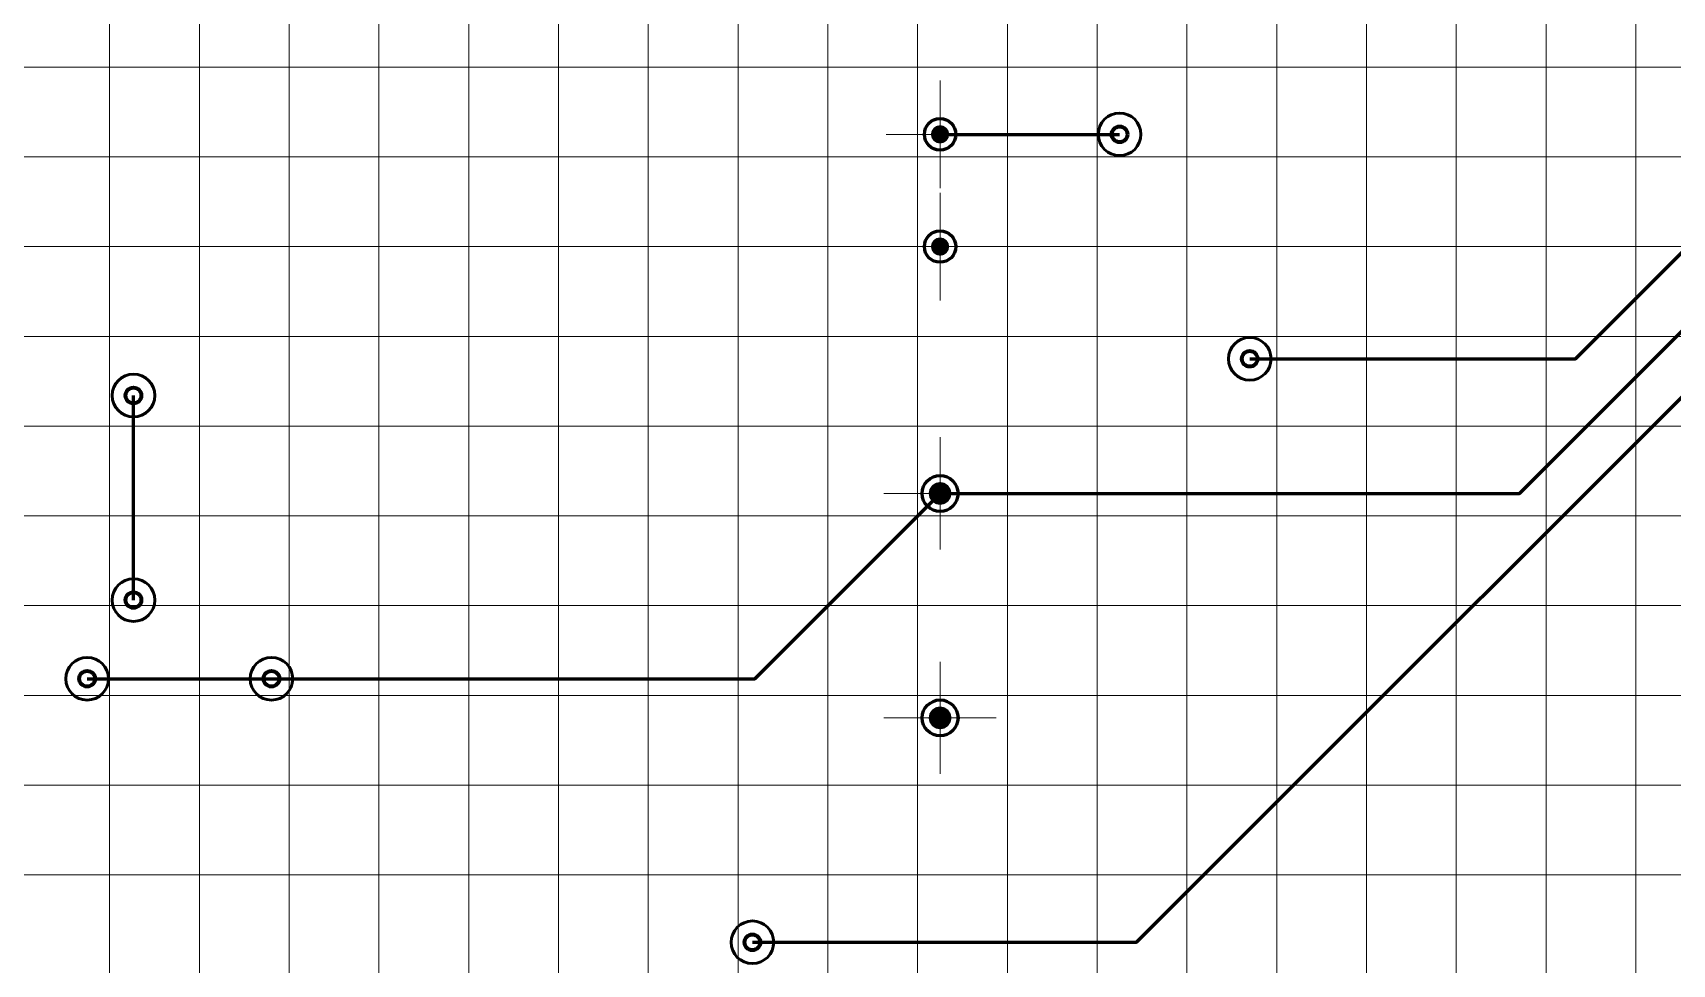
# Paper-space layout 'Layout1' of a CAD drawing. Extents: x -1 to 840, y -1 to 593.
# Drawn here: x 545.9 to 619, y 359.2 to 400.7 of the extents above; entities that cross this region are included whole.
import ezdxf

# ---------------------------------------------------------------- set-up
doc = ezdxf.new("R2010")
doc.units = 0
doc.header["$MEASUREMENT"] = 0
doc.layers.add('PDF _Геометрия', color=7, linetype='CONTINUOUS')
doc.layers.add('PDF _Сплошная заливка', color=7, linetype='CONTINUOUS')

psp = doc.layouts.get("Layout1")

# ---------------------------------------------------------------- hatches: boundary and pattern name
at = {"layer": 'PDF _Сплошная заливка', "transparency": 33554559}
for points in [[(586.361, 396.188), (586.361, 396.595), (586.204, 396.564), (586.072, 396.476), (585.984, 396.344), (585.953, 396.188)], [(586.361, 391.188), (586.361, 391.595), (586.204, 391.564), (586.072, 391.476), (585.984, 391.344), (585.953, 391.188)], [(586.361, 380.187), (586.871, 380.187), (586.832, 380.383), (586.721, 380.548), (586.556, 380.659), (586.361, 380.698)], [(586.361, 370.188), (586.871, 370.188), (586.832, 370.383), (586.721, 370.548), (586.556, 370.659), (586.361, 370.698)]]:
    psp.add_hatch(color=256, dxfattribs=at).paths.add_polyline_path(points)
at = {"layer": 'PDF _Сплошная заливка', "true_color": 0xffffff, "transparency": 33554559}
for points in [[(585.953, 396.188), (585.984, 396.032), (586.072, 395.899), (586.204, 395.811), (586.361, 395.78), (586.361, 396.188)], [(586.768, 396.188), (586.737, 396.344), (586.649, 396.476), (586.517, 396.564), (586.361, 396.595), (586.361, 396.188)], [(586.361, 395.78), (586.517, 395.811), (586.649, 395.899), (586.737, 396.032), (586.768, 396.188), (586.361, 396.188)], [(586.768, 391.188), (586.737, 391.344), (586.649, 391.476), (586.517, 391.564), (586.361, 391.595), (586.361, 391.188)], [(585.953, 391.188), (585.984, 391.032), (586.072, 390.899), (586.204, 390.811), (586.361, 390.78), (586.361, 391.188)], [(586.361, 390.78), (586.517, 390.811), (586.649, 390.899), (586.737, 391.032), (586.768, 391.188), (586.361, 391.188)], [(586.361, 380.698), (586.166, 380.659), (586, 380.548), (585.889, 380.383), (585.851, 380.187), (586.361, 380.187)], [(585.851, 380.187), (585.889, 379.992), (586, 379.827), (586.166, 379.717), (586.361, 379.678), (586.361, 380.187)], [(586.361, 379.678), (586.556, 379.717), (586.721, 379.827), (586.832, 379.992), (586.871, 380.187), (586.361, 380.187)], [(586.361, 370.698), (586.166, 370.659), (586, 370.548), (585.889, 370.383), (585.851, 370.188), (586.361, 370.188)], [(585.851, 370.188), (585.889, 369.993), (586, 369.827), (586.166, 369.717), (586.361, 369.678), (586.361, 370.188)], [(586.361, 369.678), (586.556, 369.717), (586.721, 369.827), (586.832, 369.993), (586.871, 370.188), (586.361, 370.188)]]:
    psp.add_hatch(color=7, dxfattribs=at).paths.add_polyline_path(points)

# ---------------------------------------------------------------- linework, layer by layer
at = {"layer": 'PDF _Геометрия', "lineweight": 20}
for points in [[(549.354, 328.708), (549.354, 331.188), (549.354, 491.188)], [(553.355, 329.948), (553.355, 331.188), (553.355, 491.188)], [(557.355, 328.708), (557.355, 331.188), (557.355, 491.188)], [(561.356, 329.948), (561.356, 331.188), (561.356, 491.188)], [(565.357, 328.708), (565.357, 331.188), (565.357, 491.188)], [(569.358, 329.948), (569.358, 331.188), (569.358, 491.188)], [(573.358, 328.708), (573.358, 331.188), (573.358, 491.188)], [(577.359, 329.948), (577.359, 331.188), (577.359, 491.188)], [(581.36, 328.708), (581.36, 331.188), (581.36, 491.188)], [(585.36, 329.948), (585.36, 331.188), (585.36, 491.188)], [(589.361, 328.708), (589.361, 331.188), (589.361, 491.188)], [(593.362, 329.948), (593.362, 331.188), (593.362, 491.188)], [(597.363, 328.708), (597.363, 331.188), (597.363, 491.188)], [(601.363, 329.948), (601.363, 331.188), (601.363, 491.188)], [(605.364, 328.708), (605.364, 331.188), (605.364, 491.188)], [(609.365, 329.948), (609.365, 331.188), (609.365, 491.188)], [(613.366, 328.708), (613.366, 331.188), (613.366, 491.188)], [(617.366, 329.948), (617.366, 331.188), (617.366, 491.188)], [(509.346, 399.188), (749.391, 399.188), (750.631, 399.188)], [(586.361, 393.788), (586.361, 398.588)], [(583.96, 396.188), (588.761, 396.188)], [(509.346, 395.188), (749.391, 395.188), (751.871, 395.188)], [(586.361, 388.788), (586.361, 393.588)], [(509.346, 391.188), (749.391, 391.188), (750.631, 391.188)], [(583.96, 391.188), (588.761, 391.188)], [(509.346, 387.188), (749.391, 387.188), (751.871, 387.188)], [(509.346, 383.188), (749.391, 383.188), (750.631, 383.188)], [(586.361, 377.688), (586.361, 382.688)], [(583.86, 380.187), (588.861, 380.187)], [(509.346, 379.188), (749.391, 379.188), (751.871, 379.188)], [(509.346, 375.188), (749.391, 375.188), (750.631, 375.188)], [(586.361, 367.688), (586.361, 372.688)], [(509.346, 371.188), (749.391, 371.188), (751.871, 371.188)], [(583.86, 370.188), (588.861, 370.188)], [(509.346, 367.188), (749.391, 367.188), (750.631, 367.188)], [(509.346, 363.188), (749.391, 363.188), (751.871, 363.188)]]:
    psp.add_lwpolyline(points, dxfattribs=at)
at = {"layer": 'PDF _Геометрия', "lineweight": 60}
for points in [[(600.16, 386.187), (614.672, 386.187), (645.99, 417.5), (658.032, 417.5), (667.788, 407.746), (693.446, 407.746), (694.717, 406.476), (694.717, 391.897), (697.359, 389.255), (719.003, 389.255), (740.389, 410.637), (740.389, 446.188)], [(548.353, 371.933), (556.566, 371.933), (578.104, 371.933), (586.361, 380.187), (612.187, 380.187), (647.194, 415.188)], [(577.997, 360.188), (595.12, 360.188), (625.87, 390.932), (667.025, 390.932), (672.411, 396.316)], [(586.361, 396.188), (594.362, 396.188)], [(550.418, 375.438), (550.418, 384.552)]]:
    psp.add_lwpolyline(points, dxfattribs=at)
for centre, radius in [((586.361, 396.188), 0.7), ((586.361, 391.188), 0.7), ((586.361, 380.187), 0.8), ((586.361, 370.187), 0.8)]:
    psp.add_circle(centre, radius, dxfattribs=at)
at = {"layer": 'PDF _Геометрия', "lineweight": 50}
for centre in [(594.362, 396.188), (600.16, 386.187), (550.418, 384.552), (550.418, 375.438), (548.353, 371.932), (556.566, 371.932), (577.997, 360.188)]:
    psp.add_circle(centre, 0.95, dxfattribs=at)
at = {"layer": 'PDF _Геометрия', "color": 7, "lineweight": 70, "true_color": 0xffffff}
for centre in [(594.362, 396.188), (600.16, 386.187), (550.418, 384.552), (550.418, 375.438), (548.353, 371.933), (556.566, 371.933), (577.997, 360.188)]:
    psp.add_circle(centre, 0.35, dxfattribs=at)

doc.saveas('drawing.dxf')
